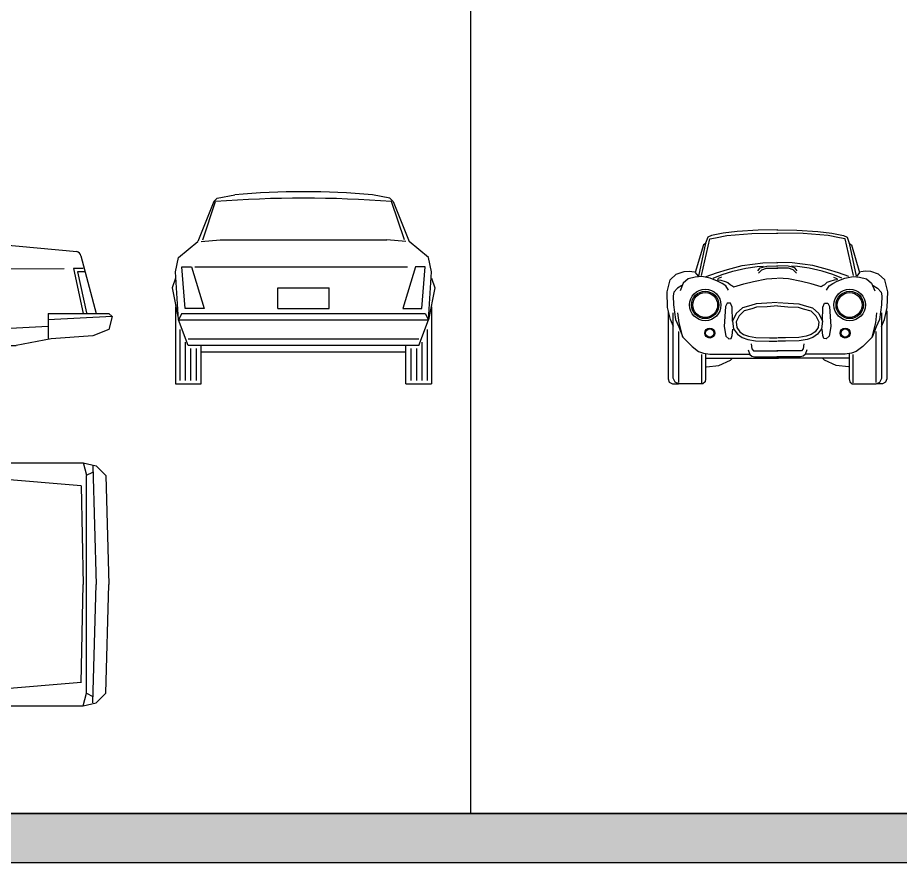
# Model space of a CAD drawing. Header units: millimetres. Extents: x 1343 to 64046, y 44602 to 77982.
# Drawn here: x 23361 to 30364, y 44602 to 51305 of the extents above; entities that cross this region are included whole.
import ezdxf

# ---------------------------------------------------------------- set-up
doc = ezdxf.new("R2010")
doc.units = ezdxf.units.MM
doc.layers.add('www.cad-blocks.net', color=7, linetype='Continuous')

# ---------------------------------------------------------------- blocks, each defined once
blk = doc.blocks.new('A$C60913883')
for p, q in [((1473.2, 1092.2), (2209.8, 1524)), ((1574.8, 1041.4), (2286, 1473.2)), ((2209.8, 1473.2), (1574.8, 1066.8)), ((2179.9, 1506.5), (2209.8, 1473.2)), ((3556, 1473.2), (2286, 1473.2)), ((2794, 990.6), (2794, 1473.2)), ((3708.4, 1003.3), (3505.2, 1473.2)), ((3695.9, 1513.9), (3633.3, 1517.3)), ((3758.1, 1494.7), (3695.9, 1513.9)), ((3751.7, 1470.2), (3774.4, 1477.4)), ((3758.1, 1494.7), (4114.8, 1143)), ((1676.4, 1066.8), (2286, 1447.8)), ((2743.2, 1447.8), (2286, 1447.8)), ((2743.2, 1066.8), (2743.2, 1447.8)), ((3454.4, 1447.8), (2844.8, 1447.8)), ((2844.8, 1447.8), (2844.8, 1066.8)), ((3606.8, 1066.8), (3454.4, 1447.8)), ((4005.9, 1167.8), (3751.7, 1470.2)), ((4086.3, 1173.2), (4005.9, 1167.8)), ((4114.8, 1143), (5104.7, 1050.1)), ((193.4, 991.8), (1473.2, 1092.2)), ((1574.8, 1066.8), (1473.2, 1092.2)), ((1676.4, 1066.8), (2743.2, 1066.8)), ((2844.8, 1066.8), (3606.8, 1066.8)), ((78.5, 911.1), (165.6, 980.8)), ((1397, 990.6), (1574.8, 1041.4)), ((1397, 990.6), (1397, 330.2)), ((2692.4, 990.6), (2540, 990.6)), ((2540, 990.6), (2540, 939.8)), ((2692.4, 939.8), (2692.4, 990.6)), ((2794, 990.6), (2794, 330.2)), ((3505.2, 990.6), (3505.2, 939.8)), ((3657.6, 990.6), (3505.2, 990.6)), ((3657.6, 939.8), (3657.6, 990.6)), ((3708.4, 871.8), (3708.4, 1003.3)), ((5137.8, 1014.8), (5257.8, 558.8)), ((87.5, 889.2), (5003.8, 914.4)), ((2540, 939.8), (2692.4, 939.8)), ((3505.2, 939.8), (3657.6, 939.8)), ((5080, 914.4), (5156.2, 558.8)), ((5156.2, 914.4), (5080, 914.4)), ((76.2, 812.8), (62, 855.4)), ((5111.4, 889), (5181, 564.1)), ((5170.9, 889), (5111.4, 889)), ((101.6, 558.8), (76.2, 812.8)), ((76.2, 812.8), (152.4, 812.8)), ((81.4, 787.4), (135.2, 787.4)), ((135.2, 787.4), (216.5, 584.2)), ((152.4, 812.8), (254, 558.8)), ((216.5, 584.2), (99.1, 584.2)), ((50.8, 558.8), (0, 533.4)), ((0, 533.4), (381, 508)), ((0, 533.4), (25.4, 457.2)), ((381, 558.8), (50.8, 558.8)), ((381, 558.8), (381, 312.5)), ((844.2, 391.8), (769.6, 494.6)), ((865.5, 402.7), (826.2, 523.5)), ((889, 406.4), (889, 533.4)), ((912.5, 402.7), (951.8, 523.5)), ((933.8, 391.8), (1008.4, 494.6)), ((3816, 391.8), (3741.4, 494.6)), ((3837.3, 402.7), (3798, 523.5)), ((3860.8, 406.4), (3860.8, 533.4)), ((3884.3, 402.7), (3923.6, 523.5)), ((3905.6, 391.8), (3980.2, 494.6)), ((4876.8, 558.8), (4876.8, 355.6)), ((4876.8, 558.8), (5359.4, 558.8)), ((5384.8, 533.4), (4876.8, 508)), ((5359.4, 558.8), (5384.8, 533.4)), ((5384.8, 533.4), (5359.4, 431.8)), ((25.4, 457.2), (101.6, 355.6)), ((381, 430.4), (438.8, 424.2)), ((827.4, 375), (724.6, 449.6)), ((950.6, 375), (1053.4, 449.6)), ((3799.2, 375), (3696.4, 449.6)), ((3922.4, 375), (4025.2, 449.6)), ((4308.5, 429.3), (4394.2, 431.8)), ((4394.2, 431.8), (4876.8, 457.2)), ((5359.4, 431.8), (5232.4, 381)), ((456.5, 300.9), (101.6, 355.6)), ((456.5, 354.3), (559.3, 349.1)), ((816.5, 353.7), (695.7, 393)), ((961.5, 353.7), (1082.3, 393)), ((1339.6, 408.8), (1447.8, 406.4)), ((1447.8, 406.4), (3384.4, 406.4)), ((3359, 330.2), (3359, 406.4)), ((3384.4, 406.4), (3412.5, 408.2)), ((3788.3, 353.7), (3667.5, 393)), ((3933.3, 353.7), (4054.1, 393)), ((4902.2, 355.6), (4622.8, 304.8)), ((5232.4, 381), (4902.2, 355.6)), ((456.5, 330.2), (456.5, 300.9)), ((812.8, 330.2), (685.8, 330.2)), ((816.5, 306.7), (695.7, 267.4)), ((827.4, 285.4), (724.6, 210.8)), ((950.6, 285.4), (1053.4, 210.8)), ((961.5, 306.7), (1082.3, 267.4)), ((965.2, 330.2), (1092.2, 330.2)), ((1218.5, 308.2), (1320.8, 308.2)), ((1341.3, 228.6), (1321.5, 330.2)), ((3359, 330.2), (1397, 330.2)), ((3428.3, 330.2), (3428.3, 228.6)), ((3429, 304.8), (3531.6, 304.8)), ((3784.6, 330.2), (3657.6, 330.2)), ((3788.3, 306.7), (3667.5, 267.4)), ((3799.2, 285.4), (3696.4, 210.8)), ((3922.4, 285.4), (4025.2, 210.8)), ((3933.3, 306.7), (4054.1, 267.4)), ((3937, 330.2), (4064, 330.2)), ((4191, 333.2), (4293.2, 341.4)), ((4293.2, 341.4), (4305.7, 304.8)), ((4305.7, 304.8), (4622.8, 304.8)), ((844.2, 268.6), (769.6, 165.8)), ((865.5, 257.7), (826.2, 136.9)), ((889, 254), (889, 127)), ((912.5, 257.7), (951.8, 136.9)), ((933.8, 268.6), (1008.4, 165.8)), ((3428.3, 228.6), (1341.3, 228.6)), ((3816, 268.6), (3741.4, 165.8)), ((3837.3, 257.7), (3798, 136.9)), ((3860.8, 254), (3860.8, 127)), ((3884.3, 257.7), (3923.6, 136.9)), ((3905.6, 268.6), (3980.2, 165.8))]:
    blk.add_line(p, q)
for centre, radius in [((889, 330.2), 330.2), ((3860.8, 330.2), 330.2), ((889, 330.2), 230), ((889, 330.2), 203.2), ((3860.8, 330.2), 230), ((3860.8, 330.2), 203.2), ((889, 330.2), 76.2), ((889, 330.2), 56.8), ((3860.8, 330.2), 76.2), ((3860.8, 330.2), 56.8)]:
    blk.add_circle(centre, radius)
for centre, radius, start, end in [((2834, -17011.3), 18545.8, 87.5298, 91.92873), ((197.3, 941.2), 50.8, 94.48461, 128.65981), ((5088.7, 1001.9), 50.8, 14.74356, 71.56505), ((110.2, 871.5), 50.8, 128.65981, 198.43495), ((3863.1, 389.2), 506.8, 107.77146, 178.05673), ((888.7, 387.5), 451.4, 2.70563, 175.3399), ((3861.2, 389.8), 449.1, 5.04414, 177.65164), ((889, 330.2), 432.5, 0, 180), ((3860.8, 330.2), 432.5, 1.48663, 180)]:
    blk.add_arc(centre, radius, start, end)
blk = doc.blocks.new('A$C7CE94E22')
for p, q in [((152.4, 1879.6), (482.6, 1930.4)), ((482.6, 1930.4), (5156.2, 1930.4)), ((5156.2, 1932.5), (5181.6, 1830.9)), ((5156.2, 1930.4), (5257.8, 1905)), ((5232.4, 1905), (5257.8, 965.2)), ((5257.8, 1905), (5334, 1828.8)), ((127, 1778), (163.8, 1851.5)), ((1832.6, 1835), (2182.2, 1660.3)), ((2773.3, 1862.5), (1928.1, 1861.7)), ((1941.8, 1861.8), (2286, 1701.8)), ((2779.2, 1702.4), (2773.3, 1862.5)), ((2870.2, 1701.8), (2876, 1866.8)), ((2876, 1866.8), (3576, 1851.5)), ((3576, 1851.5), (3402.7, 1707.6)), ((5139.9, 1746.9), (3860.8, 1854.2)), ((5181.6, 1830.9), (5232.4, 1856.3)), ((5181.6, 101.6), (5181.6, 1828.8)), ((5334, 1828.8), (5359.4, 965.2)), ((0, 965.2), (45.7, 1783.3)), ((127, 1778), (101.6, 1600.2)), ((3593.6, 1625.4), (3831.1, 1785.5)), ((3831.1, 1785.5), (4010.7, 1658.6)), ((2286, 1701.8), (2779.2, 1702.4)), ((3403.6, 1701.8), (2870.2, 1701.8)), ((5139.9, 1746.9), (5156.2, 965.2)), ((2311.4, 1625.6), (3505.2, 1625.6)), ((3593.6, 1625.4), (3663.7, 1562.5)), ((4010.7, 1658.6), (4036.7, 1576.9)), ((101.6, 1600.2), (76.2, 965.2)), ((1479.7, 1518), (101.6, 1600.2)), ((3663.7, 1562.5), (3663.7, 965.2)), ((4036.7, 1576.9), (4036.7, 355.6)), ((1473.2, 965.2), (1473.2, 1498.6)), ((2133.6, 660.4), (2133.6, 1270)), ((1574.8, 1219.2), (1574.8, 965.2)), ((0, 965.2), (45.7, 147.1)), ((101.6, 330.2), (76.2, 965.2)), ((76.2, 965.2), (660.4, 965.2)), ((1473.2, 965.2), (1473.2, 431.8)), ((1574.8, 711.2), (1574.8, 965.2)), ((3663.7, 367.9), (3663.7, 965.2)), ((5139.9, 183.5), (5156.2, 965.2)), ((5232.4, 25.4), (5257.8, 965.2)), ((5334, 101.6), (5359.4, 965.2)), ((1479.7, 412.4), (101.6, 330.2)), ((3593.6, 305), (3663.7, 367.9)), ((4010.7, 271.8), (4036.7, 353.5)), ((127, 152.4), (101.6, 330.2)), ((2311.4, 304.8), (3505.2, 304.8)), ((3593.6, 305), (3831.1, 144.9)), ((1832.6, 95.4), (2182.2, 270.1)), ((1941.8, 68.6), (2286, 228.6)), ((2286, 228.6), (2779.2, 228)), ((2779.2, 228), (2773.3, 67.9)), ((3403.6, 228.6), (2870.2, 228.6)), ((2870.2, 228.6), (2876, 63.6)), ((3576, 78.9), (3402.7, 222.8)), ((3831.1, 144.9), (4010.7, 271.8)), ((127, 152.4), (163.8, 78.9)), ((5139.9, 185.6), (3860.8, 78.3)), ((2876, 63.6), (3576, 78.9)), ((5156.2, 0), (5181.6, 101.6)), ((5181.6, 101.6), (5232.4, 76.2)), ((5257.8, 25.4), (5334, 101.6)), ((152.4, 50.8), (482.6, 0)), ((2773.3, 67.9), (1928.1, 68.7)), ((5156.2, 0), (5257.8, 25.4)), ((482.6, 0), (5156.2, 0))]:
    blk.add_line(p, q)
for centre, radius, start, end in [((147.2, 1778), 101.6, 90, 176.98721), ((209.2, 1828.8), 50.8, 90, 153.43495), ((1812.6, 1788.3), 50.8, 66.87426, 148.4362), ((2929.5, 1102.2), 1361.6, 148.4362, 175.06208), ((11710.7, 275.8), 9628.5, 171.73302, 174.07356), ((2929.5, 828.2), 1361.6, 184.93792, 211.5638), ((11710.7, 1654.6), 9628.5, 185.92644, 188.26698), ((147.2, 152.4), 101.6, 183.01279, 270), ((209.2, 101.6), 50.8, 206.56505, 270), ((1812.6, 142.1), 50.8, 211.5638, 293.12574)]:
    blk.add_arc(centre, radius, start, end)
blk = doc.blocks.new('A$C54342A3E')
for p, q in [((329.4, 1447.8), (355.6, 1473.2)), ((355.6, 1473.2), (495.3, 1498.6)), ((1727.2, 1473.2), (1587.5, 1498.6)), ((1753.4, 1447.8), (1727.2, 1473.2)), ((329.4, 1447.8), (203.2, 1130.3)), ((241.3, 1143), (342.8, 1445.8)), ((1841.5, 1143), (1740, 1445.8)), ((1753.4, 1447.8), (1879.6, 1130.3)), ((50.8, 1003.3), (203.2, 1130.3)), ((228.6, 1130.3), (381, 1143)), ((381, 1143), (1701.8, 1143)), ((1854.2, 1130.3), (1701.8, 1143)), ((2032, 1003.3), (1879.6, 1130.3)), ((25.4, 889), (50.8, 1003.3)), ((2057.4, 889), (2032, 1003.3)), ((76.2, 927.1), (152.4, 927.1)), ((101.6, 596.9), (76.2, 927.1)), ((152.4, 927.1), (254, 596.9)), ((177.8, 927.1), (1866.9, 927.1)), ((1930.4, 927.1), (1828.8, 596.9)), ((2006.6, 927.1), (1930.4, 927.1)), ((1981.2, 596.9), (2006.6, 927.1)), ((50.8, 508), (25.4, 889)), ((2032, 508), (2057.4, 889)), ((25.4, 838.2), (0, 762)), ((2057.4, 838.2), (2082.8, 762)), ((0, 762), (50.8, 508)), ((838.2, 762), (1244.6, 762)), ((838.2, 596.9), (838.2, 762)), ((1244.6, 596.9), (1244.6, 762)), ((2082.8, 762), (2032, 508)), ((25.4, 609.6), (25.4, 0)), ((254, 596.9), (101.6, 596.9)), ((838.2, 596.9), (1244.6, 596.9)), ((1828.8, 596.9), (1981.2, 596.9)), ((2057.4, 609.6), (2057.4, 0)), ((76.2, 558.8), (50.8, 508)), ((127, 304.8), (50.8, 508)), ((50.8, 508), (2032, 508)), ((76.2, 558.8), (2006.6, 558.8)), ((1955.8, 304.8), (2032, 508)), ((2006.6, 558.8), (2032, 508)), ((61, 431.8), (61, 25.4)), ((2021.8, 431.8), (2021.8, 25.4)), ((127, 355.6), (1955.8, 355.6)), ((101.6, 330.2), (101.6, 25.4)), ((1955.8, 304.8), (127, 304.8)), ((228.6, 0), (228.6, 304.8)), ((1854.2, 0), (1854.2, 304.8)), ((1981.2, 330.2), (1981.2, 25.4)), ((145.7, 279.4), (145.7, 25.4)), ((190.3, 279.4), (190.3, 25.4)), ((228.6, 254), (1854.2, 254)), ((1892.5, 279.4), (1892.5, 25.4)), ((1937.1, 279.4), (1937.1, 25.4)), ((25.4, 0), (228.6, 0)), ((1854.2, 0), (2057.4, 0))]:
    blk.add_line(p, q)
for centre, radius, start, end in [((1041.4, -7457.1), 8930.3, 85.51349, 94.48651), ((1041.4, -4312), 5836.2, 84.63093, 95.36907)]:
    blk.add_arc(centre, radius, start, end)
blk = doc.blocks.new('A$C0F223E68')
for p, q in [((442.6, 1195.5, -38.1), (350.8, 1175.9, -38.1)), ((554, 1208.6, -38.1), (442.6, 1195.5, -38.1)), ((472.1, 1175.9, -38.1), (672, 1192.2, -38.1)), ((721.2, 1218.4, -38.1), (554, 1208.6, -38.1)), ((672, 1192.2, -38.1), (878.5, 1195.5, -38.1)), ((878.5, 1221.7, -38.1), (721.2, 1218.4, -38.1)), ((870.8, 1221.7, -38.1), (1028.1, 1218.4, -38.1)), ((1077.3, 1192.2, -38.1), (870.8, 1195.5, -38.1)), ((1028.1, 1218.4, -38.1), (1195.3, 1208.6, -38.1)), ((1277.3, 1175.9, -38.1), (1077.3, 1192.2, -38.1)), ((1195.3, 1208.6, -38.1), (1306.8, 1195.5, -38.1)), ((1306.8, 1195.5, -38.1), (1398.6, 1175.9, -38.1)), ((272.1, 858.1, -38.1), (337.6, 1149.6, -38.1)), ((321.3, 1162.8, -38.1), (304.9, 1116.9, -38.1)), ((350.8, 1175.9, -38.1), (321.3, 1162.8, -38.1)), ((337.6, 1149.6, -38.1), (383.5, 1159.5, -38.1)), ((383.5, 1159.5, -38.1), (472.1, 1175.9, -38.1)), ((1365.8, 1159.5, -38.1), (1277.3, 1175.9, -38.1)), ((1411.7, 1149.6, -38.1), (1365.8, 1159.5, -38.1)), ((1398.6, 1175.9, -38.1), (1428.1, 1162.8, -38.1)), ((1477.2, 858.1, -38.1), (1411.7, 1149.6, -38.1)), ((1428.1, 1162.8, -38.1), (1444.5, 1116.9, -38.1)), ((288.5, 1103.8, -38.1), (222.9, 884.3, -38.1)), ((304.9, 1116.9, -38.1), (249.1, 854.9, -38.1)), ((308.1, 1116.9, -38.1), (288.5, 1103.8, -38.1)), ((1441.2, 1116.9, -38.1), (1460.8, 1103.8, -38.1)), ((1444.5, 1116.9, -38.1), (1500.2, 854.9, -38.1)), ((1460.8, 1103.8, -38.1), (1526.4, 884.3, -38.1)), ((478.6, 907.3, -38.1), (593.3, 940, -38.1)), ((521.2, 894.2, -38.1), (622.8, 917.1, -38.1)), ((593.3, 940, -38.1), (757.3, 959.7, -38.1)), ((622.8, 917.1, -38.1), (714.6, 930.2, -38.1)), ((714.6, 930.2, -38.1), (763.8, 933.5, -38.1)), ((717.9, 897.4, -38.1), (737.6, 920.4, -38.1)), ((737.6, 920.4, -38.1), (790, 933.5, -38.1)), ((750.7, 904, -38.1), (786.8, 917.1, -38.1)), ((757.3, 959.7, -38.1), (878.5, 963, -38.1)), ((786.8, 917.1, -38.1), (878.5, 917.1, -38.1)), ((790, 933.5, -38.1), (878.5, 936.8, -38.1)), ((992.1, 959.7, -38.1), (870.8, 963, -38.1)), ((959.3, 933.5, -38.1), (870.8, 936.8, -38.1)), ((962.6, 917.1, -38.1), (870.8, 917.1, -38.1)), ((1011.7, 920.4, -38.1), (959.3, 933.5, -38.1)), ((998.6, 904, -38.1), (962.6, 917.1, -38.1)), ((1034.7, 930.2, -38.1), (985.5, 933.5, -38.1)), ((1156, 940, -38.1), (992.1, 959.7, -38.1)), ((1031.4, 897.4, -38.1), (1011.7, 920.4, -38.1)), ((1126.5, 917.1, -38.1), (1034.7, 930.2, -38.1)), ((1228.1, 894.2, -38.1), (1126.5, 917.1, -38.1)), ((1270.7, 907.3, -38.1), (1156, 940, -38.1)), ((22.9, 825.4, -38.1), (72.1, 871.2, -38.1)), ((72.1, 871.2, -38.1), (134.4, 890.9, -38.1)), ((134.4, 890.9, -38.1), (173.7, 894.2, -38.1)), ((222.9, 845, -38.1), (167.2, 831.9, -38.1)), ((173.7, 894.2, -38.1), (216.4, 887.6, -38.1)), ((222.9, 884.3, -38.1), (245.9, 854.9, -38.1)), ((275.4, 851.6, -38.1), (222.9, 845, -38.1)), ((340.9, 838.5, -38.1), (275.4, 851.6, -38.1)), ((308.1, 851.6, -38.1), (390.1, 881.1, -38.1)), ((363.9, 838.5, -38.1), (436, 868, -38.1)), ((390.1, 881.1, -38.1), (478.6, 907.3, -38.1)), ((429.4, 845, -38.1), (403.2, 835.2, -38.1)), ((436, 868, -38.1), (521.2, 894.2, -38.1)), ((724.5, 877.8, -38.1), (750.7, 904, -38.1)), ((1024.8, 877.8, -38.1), (998.6, 904, -38.1)), ((1313.3, 868, -38.1), (1228.1, 894.2, -38.1)), ((1359.2, 881.1, -38.1), (1270.7, 907.3, -38.1)), ((1385.4, 838.5, -38.1), (1313.3, 868, -38.1)), ((1319.9, 845, -38.1), (1346.1, 835.2, -38.1)), ((1441.2, 851.6, -38.1), (1359.2, 881.1, -38.1)), ((1408.4, 838.5, -38.1), (1474, 851.6, -38.1)), ((1474, 851.6, -38.1), (1526.4, 845, -38.1)), ((1526.4, 884.3, -38.1), (1503.5, 854.9, -38.1)), ((1526.4, 845, -38.1), (1582.1, 831.9, -38.1)), ((1575.6, 894.2, -38.1), (1533, 887.6, -38.1)), ((1614.9, 890.9, -38.1), (1575.6, 894.2, -38.1)), ((1677.2, 871.2, -38.1), (1614.9, 890.9, -38.1)), ((1726.4, 825.4, -38.1), (1677.2, 871.2, -38.1)), ((0, 730.4, -38.1), (22.9, 825.4, -38.1)), ((114.7, 779.5, -38.1), (82, 759.7, -38.1)), ((127.6, 799.2, -38.1), (101.6, 737, -38.1)), ((167.2, 831.9, -38.1), (127.6, 799.2, -38.1)), ((399.9, 815.6, -38.1), (340.9, 838.5, -38.1)), ((403.2, 835.2, -38.1), (399.9, 825.4, -38.1)), ((399.9, 825.4, -38.1), (426.2, 822.1, -38.1)), ((436, 795.9, -38.1), (399.9, 815.6, -38.1)), ((426.2, 822.1, -38.1), (458.9, 812.3, -38.1)), ((465.5, 776.3, -38.1), (436, 795.9, -38.1)), ((458.9, 812.3, -38.1), (481.9, 802.5, -38.1)), ((485.2, 743.5, -38.1), (465.5, 776.3, -38.1)), ((481.9, 802.5, -38.1), (501.6, 786.1, -38.1)), ((501.6, 786.1, -38.1), (511.4, 779.5, -38.1)), ((511.4, 779.5, -38.1), (527.8, 769.7, -38.1)), ((527.8, 769.7, -38.1), (554, 776.3, -38.1)), ((554, 776.3, -38.1), (606.5, 792.6, -38.1)), ((606.5, 792.6, -38.1), (685.1, 812.3, -38.1)), ((685.1, 812.3, -38.1), (786.8, 831.9, -38.1)), ((786.8, 831.9, -38.1), (872, 838.5, -38.1)), ((962.6, 831.9, -38.1), (877.3, 838.5, -38.1)), ((1064.2, 812.3, -38.1), (962.6, 831.9, -38.1)), ((1142.9, 792.6, -38.1), (1064.2, 812.3, -38.1)), ((1195.3, 776.3, -38.1), (1142.9, 792.6, -38.1)), ((1221.5, 769.7, -38.1), (1195.3, 776.3, -38.1)), ((1237.9, 779.5, -38.1), (1221.5, 769.7, -38.1)), ((1247.8, 786.1, -38.1), (1237.9, 779.5, -38.1)), ((1267.4, 802.5, -38.1), (1247.8, 786.1, -38.1)), ((1264.2, 743.5, -38.1), (1283.8, 776.3, -38.1)), ((1290.4, 812.3, -38.1), (1267.4, 802.5, -38.1)), ((1283.8, 776.3, -38.1), (1313.3, 795.9, -38.1)), ((1323.2, 822.1, -38.1), (1290.4, 812.3, -38.1)), ((1313.3, 795.9, -38.1), (1349.4, 815.6, -38.1)), ((1349.4, 825.4, -38.1), (1323.2, 822.1, -38.1)), ((1346.1, 835.2, -38.1), (1349.4, 825.4, -38.1)), ((1349.4, 815.6, -38.1), (1408.4, 838.5, -38.1)), ((1582.1, 831.9, -38.1), (1621.7, 799.2, -38.1)), ((1621.7, 799.2, -38.1), (1647.7, 737, -38.1)), ((1634.6, 779.5, -38.1), (1667.4, 759.7, -38.1)), ((1749.3, 730.4, -38.1), (1726.4, 825.4, -38.1)), ((3.3, 605.9, -38.1), (0, 730.4, -38.1)), ((52.5, 727.1, -38.1), (45.9, 697.7, -38.1)), ((82, 759.7, -38.1), (52.5, 727.1, -38.1)), ((1667.4, 759.7, -38.1), (1696.9, 727.1, -38.1)), ((1696.9, 727.1, -38.1), (1703.4, 697.7, -38.1)), ((1746, 605.9, -38.1), (1749.3, 730.4, -38.1)), ((45.9, 697.7, -38.1), (49.2, 625.6, -38.1)), ((475.3, 638.7, -38.1), (462.2, 612.5, -38.1)), ((501.6, 638.7, -38.1), (475.3, 638.7, -38.1)), ((514.7, 609.2, -38.1), (501.6, 638.7, -38.1)), ((704.8, 635.4, -38.1), (662.2, 622.3, -38.1)), ((790, 638.7, -38.1), (704.8, 635.4, -38.1)), ((872, 645.2, -38.1), (790, 638.7, -38.1)), ((877.3, 645.2, -38.1), (959.3, 638.7, -38.1)), ((959.3, 638.7, -38.1), (1044.5, 635.4, -38.1)), ((1044.5, 635.4, -38.1), (1087.1, 622.3, -38.1)), ((1234.7, 609.2, -38.1), (1247.8, 638.7, -38.1)), ((1247.8, 638.7, -38.1), (1274, 638.7, -38.1)), ((1274, 638.7, -38.1), (1287.1, 612.5, -38.1)), ((1703.4, 697.7, -38.1), (1700.1, 625.6, -38.1)), ((26.2, 511, -38.1), (3.3, 605.9, -38.1)), ((6.6, 579.7, -38.1), (6.6, 39.3, -38.1)), ((45.9, 45.9, -38.1), (45.9, 563.4, -38.1)), ((49.2, 625.6, -38.1), (65.6, 511, -38.1)), ((95.1, 484.8, -38.1), (85.2, 563.4, -38.1)), ((462.2, 612.5, -38.1), (452.4, 455.3, -38.1)), ((517.9, 497.9, -38.1), (514.7, 609.2, -38.1)), ((596.6, 602.7, -38.1), (547.5, 556.8, -38.1)), ((610.7, 578.1, -38.1), (569.9, 540, -38.1)), ((662.2, 622.3, -38.1), (596.6, 602.7, -38.1)), ((670.2, 595.9, -38.1), (610.7, 578.1, -38.1)), ((709.5, 608, -38.1), (670.2, 595.9, -38.1)), ((791.7, 611.2, -38.1), (709.5, 608, -38.1)), ((874.2, 617.8, -38.1), (791.7, 611.2, -38.1)), ((875.1, 617.8, -38.1), (957.7, 611.2, -38.1)), ((957.7, 611.2, -38.1), (1039.9, 608, -38.1)), ((1039.9, 608, -38.1), (1079.1, 595.9, -38.1)), ((1079.1, 595.9, -38.1), (1138.6, 578.1, -38.1)), ((1087.1, 622.3, -38.1), (1152.7, 602.7, -38.1)), ((1138.6, 578.1, -38.1), (1179.4, 540, -38.1)), ((1152.7, 602.7, -38.1), (1201.9, 556.8, -38.1)), ((1231.4, 497.9, -38.1), (1234.7, 609.2, -38.1)), ((1287.1, 612.5, -38.1), (1296.9, 455.3, -38.1)), ((1654.3, 484.8, -38.1), (1664.1, 563.4, -38.1)), ((1700.1, 625.6, -38.1), (1683.8, 511, -38.1)), ((1703.4, 45.9, -38.1), (1703.4, 563.4, -38.1)), ((1723.1, 511, -38.1), (1746, 605.9, -38.1)), ((1742.8, 579.7, -38.1), (1742.8, 39.3, -38.1)), ((49.2, 455.3, -38.1), (26.2, 511, -38.1)), ((65.6, 511, -38.1), (91.8, 452, -38.1)), ((547.5, 556.8, -38.1), (517.9, 497.9, -38.1)), ((517.9, 497.9, -38.1), (524.5, 435.6, -38.1)), ((569.9, 540, -38.1), (546.2, 492.7, -38.1)), ((546.2, 492.7, -38.1), (551.1, 446.3, -38.1)), ((1179.4, 540, -38.1), (1203.1, 492.7, -38.1)), ((1203.1, 492.7, -38.1), (1198.2, 446.3, -38.1)), ((1201.9, 556.8, -38.1), (1231.4, 497.9, -38.1)), ((1231.4, 497.9, -38.1), (1224.8, 435.6, -38.1)), ((1683.8, 511, -38.1), (1657.5, 452, -38.1)), ((1700.1, 455.3, -38.1), (1723.1, 511, -38.1)), ((91.8, 452, -38.1), (124.6, 370.1, -38.1)), ((124.6, 370.1, -38.1), (95.1, 484.8, -38.1)), ((452.4, 455.3, -38.1), (465.5, 376.7, -38.1)), ((514.7, 383.2, -38.1), (521.2, 432.3, -38.1)), ((524.5, 435.6, -38.1), (557.3, 393, -38.1)), ((551.1, 446.3, -38.1), (576.7, 413, -38.1)), ((1198.2, 446.3, -38.1), (1172.6, 413, -38.1)), ((1224.8, 435.6, -38.1), (1192, 393, -38.1)), ((1234.7, 383.2, -38.1), (1228.1, 432.3, -38.1)), ((1296.9, 455.3, -38.1), (1283.8, 376.7, -38.1)), ((1624.8, 370.1, -38.1), (1654.3, 484.8, -38.1)), ((1657.5, 452, -38.1), (1624.8, 370.1, -38.1)), ((91.8, 9.8, -38.1), (91.8, 416, -38.1)), ((124.6, 370.1, -38.1), (196.7, 294.8, -38.1)), ((465.5, 376.7, -38.1), (488.4, 357, -38.1)), ((488.4, 357, -38.1), (508.1, 360.3, -38.1)), ((508.1, 360.3, -38.1), (514.7, 383.2, -38.1)), ((557.3, 393, -38.1), (593.3, 366.8, -38.1)), ((576.7, 413, -38.1), (606.3, 391.5, -38.1)), ((593.3, 366.8, -38.1), (639.2, 350.5, -38.1)), ((606.3, 391.5, -38.1), (646.1, 377.3, -38.1)), ((639.2, 350.5, -38.1), (701.5, 340.6, -38.1)), ((646.1, 377.3, -38.1), (704.1, 368.1, -38.1)), ((704.1, 368.1, -38.1), (810.1, 364.9, -38.1)), ((810.1, 364.9, -38.1), (872, 364.9, -38.1)), ((939.2, 364.9, -38.1), (877.3, 364.9, -38.1)), ((1045.2, 368.1, -38.1), (939.2, 364.9, -38.1)), ((1103.2, 377.3, -38.1), (1045.2, 368.1, -38.1)), ((1110.1, 350.5, -38.1), (1047.8, 340.6, -38.1)), ((1143, 391.5, -38.1), (1103.2, 377.3, -38.1)), ((1156, 366.8, -38.1), (1110.1, 350.5, -38.1)), ((1172.6, 413, -38.1), (1143, 391.5, -38.1)), ((1192, 393, -38.1), (1156, 366.8, -38.1)), ((1241.2, 360.3, -38.1), (1234.7, 383.2, -38.1)), ((1260.9, 357, -38.1), (1241.2, 360.3, -38.1)), ((1283.8, 376.7, -38.1), (1260.9, 357, -38.1)), ((1624.8, 370.1, -38.1), (1552.6, 294.8, -38.1)), ((1657.5, 9.8, -38.1), (1657.5, 416, -38.1)), ((196.7, 294.8, -38.1), (249.1, 255.5, -38.1)), ((665.5, 317.7, -38.1), (672, 278.4, -38.1)), ((701.5, 340.6, -38.1), (809.7, 337.4, -38.1)), ((809.7, 337.4, -38.1), (872, 337.4, -38.1)), ((939.6, 337.4, -38.1), (877.3, 337.4, -38.1)), ((1047.8, 340.6, -38.1), (939.6, 337.4, -38.1)), ((1083.9, 317.7, -38.1), (1077.3, 278.4, -38.1)), ((1552.6, 294.8, -38.1), (1500.2, 255.5, -38.1)), ((249.1, 255.5, -38.1), (288.5, 242.4, -38.1)), ((275.4, 6.6, -38.1), (275.4, 232.6, -38.1)), ((288.5, 242.4, -38.1), (337.6, 235.8, -38.1)), ((304.9, 239.1, -38.1), (304.9, 39.3, -38.1)), ((337.6, 235.8, -38.1), (652.4, 235.8, -38.1)), ((642.5, 268.6, -38.1), (655.6, 232.6, -38.1)), ((655.6, 232.6, -38.1), (672, 219.4, -38.1)), ((672, 278.4, -38.1), (685.1, 262, -38.1)), ((672, 219.4, -38.1), (691.7, 212.9, -38.1)), ((685.1, 262, -38.1), (878.5, 262, -38.1)), ((691.7, 212.9, -38.1), (878.5, 212.9, -38.1)), ((1064.2, 262, -38.1), (870.8, 262, -38.1)), ((1057.6, 212.9, -38.1), (870.8, 212.9, -38.1)), ((1077.3, 219.4, -38.1), (1057.6, 212.9, -38.1)), ((1077.3, 278.4, -38.1), (1064.2, 262, -38.1)), ((1093.7, 232.6, -38.1), (1077.3, 219.4, -38.1)), ((1106.8, 268.6, -38.1), (1093.7, 232.6, -38.1)), ((1411.7, 235.8, -38.1), (1097, 235.8, -38.1)), ((1460.8, 242.4, -38.1), (1411.7, 235.8, -38.1)), ((1444.5, 239.1, -38.1), (1444.5, 39.3, -38.1)), ((1500.2, 255.5, -38.1), (1460.8, 242.4, -38.1)), ((1474, 6.6, -38.1), (1474, 232.6, -38.1)), ((308.1, 203.1, -38.1), (881.8, 203.1, -38.1)), ((311.4, 134.3, -38.1), (409.8, 144.1, -38.1)), ((409.8, 144.1, -38.1), (501.6, 186.7, -38.1)), ((501.6, 186.7, -38.1), (517.9, 203.1, -38.1)), ((1441.2, 203.1, -38.1), (867.5, 203.1, -38.1)), ((1247.8, 186.7, -38.1), (1231.4, 203.1, -38.1)), ((1339.6, 144.1, -38.1), (1247.8, 186.7, -38.1)), ((1437.9, 134.3, -38.1), (1339.6, 144.1, -38.1)), ((6.6, 39.3, -38.1), (16.4, 13.1, -38.1)), ((16.4, 13.1, -38.1), (42.6, 0, -38.1)), ((42.6, 0, -38.1), (88.5, 0, -38.1)), ((62.3, 13.1, -38.1), (45.9, 45.9, -38.1)), ((91.8, 0, -38.1), (62.3, 13.1, -38.1)), ((281.9, 0, -38.1), (91.8, 0, -38.1)), ((301.6, 16.4, -38.1), (281.9, 0, -38.1)), ((304.9, 39.3, -38.1), (301.6, 16.4, -38.1)), ((1444.5, 39.3, -38.1), (1447.7, 16.4, -38.1)), ((1447.7, 16.4, -38.1), (1467.4, 0, -38.1)), ((1467.4, 0, -38.1), (1657.5, 0, -38.1)), ((1657.5, 0, -38.1), (1687, 13.1, -38.1)), ((1706.7, 0, -38.1), (1660.8, 0, -38.1)), ((1687, 13.1, -38.1), (1703.4, 45.9, -38.1)), ((1732.9, 13.1, -38.1), (1706.7, 0, -38.1)), ((1742.8, 39.3, -38.1), (1732.9, 13.1, -38.1))]:
    blk.add_line(p, q)
for centre, radius in [((301.6, 625.6, -38.1), 124.7), ((301.6, 625.6, -38.1), 108.4), ((301.6, 625.6, -38.1), 98.3), ((1447.7, 625.6, -38.1), 124.7), ((1447.7, 625.6, -38.1), 108.4), ((1447.7, 625.6, -38.1), 98.3), ((337.6, 402.9, -38.1), 39.8), ((337.6, 402.9, -38.1), 32.8), ((1411.7, 402.9, -38.1), 39.8), ((1411.7, 402.9, -38.1), 32.8)]:
    blk.add_circle(centre, radius)
blk = doc.blocks.new('FORMAT')
at = {"layer": 'www.cad-blocks.net', "true_color": 0x546d8e}
h = blk.add_hatch(color=155, dxfattribs=at)
h.set_gradient(color1=(68, 68, 68), color2=(84, 109, 142), tint=1)
h.paths.add_polyline_path([(3580.5, 44989.9), (3580.5, 44602.2), (64045.9, 44602.2), (64045.9, 44989.9)])
at = {"layer": 'www.cad-blocks.net', "color": 155, "true_color": 0x546d8e}
for p, q in [((26954.7, 77353.6), (26954.7, 44989.9)), ((64045.9, 44989.9), (3580.5, 44989.9)), ((3580.5, 44989.9), (64045.9, 44989.9)), ((3580.5, 44989.9), (64045.9, 44989.9)), ((3580.5, 44989.9), (64045.9, 44989.9)), ((3580.5, 44602.2), (64045.9, 44602.2))]:
    blk.add_line(p, q, dxfattribs=at)

msp = doc.modelspace()

# ---------------------------------------------------------------- block references
for name, p in [('A$C60913883', (18725.7, 48399.8)), ('A$C54342A3E', (24587.9, 48399.8)), ('A$C0F223E68', (28514.7, 48399.8)), ('A$C7CE94E22', (18725.7, 45843))]:
    msp.add_blockref(name, p)
at = {"layer": 'www.cad-blocks.net'}
msp.add_blockref('FORMAT', (0, 0), dxfattribs=at)

doc.saveas('drawing.dxf')
